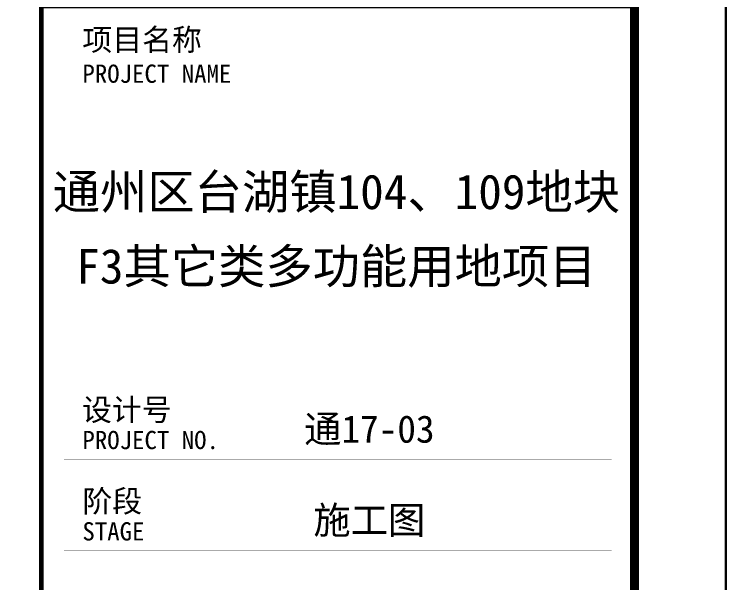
# Model space of a CAD drawing. Extents: x 776418 to 2076422, y -1170708 to 498544.
# Drawn here: x 984735 to 992531, y -1050477 to -1044251 of the extents above; entities that cross this region are included whole.
import ezdxf
from ezdxf.enums import TextEntityAlignment as Align

# ---------------------------------------------------------------- set-up
doc = ezdxf.new("R2010")
doc.units = 0
doc.header["$LTSCALE"] = 1000
doc.header["$MEASUREMENT"] = 0
doc.layers.get('0').update_dxf_attribs({"linetype": 'CONTINUOUS'})
for name, color, linetype in [('DIM-动力', 3, 'CONTINUOUS'), ('SHEET_LINE', 6, 'CONTINUOUS'), ('SHEET_TEXT', 7, 'CONTINUOUS'), ('TEL_TITLE', 7, 'CONTINUOUS'), ('WIRE-通讯', 4, 'CONTINUOUS'), ('字', 7, 'CONTINUOUS')]:
    doc.layers.add(name, color=color, linetype=linetype)
doc.styles.add('华文细黑', font='STXIHEI.TTF')

# ---------------------------------------------------------------- blocks, each defined once
blk = doc.blocks.new('A$C00115E70')
at = {"layer": 'WIRE-通讯', "ltscale": 0.001}
blk.add_lwpolyline([(-84100, 59400), (0, 59400), (0, 0), (-84100, 0)], close=True, dxfattribs=at)
blk = doc.blocks.new('A$C51FB5BAD')
at = {"layer": 'SHEET_LINE', "const_width": 50}
blk.add_lwpolyline([(-6500, -57400), (0, -57400), (0, -6150), (-6500, -6150)], close=True, dxfattribs=at)
at = {"layer": 'SHEET_LINE', "const_width": 5}
for points in [[(-6250, -11113.48509076308), (-250, -11113.48509076308)], [(-6250, -12113.48509076308), (-250, -12113.48509076308)]]:
    blk.add_lwpolyline(points, dxfattribs=at)
at = {"layer": 'SHEET_TEXT', "style": '华文细黑'}
for s, height, p in [('项目名称', 240, (-6049.999999999534, -6399.667324020062)), ('PROJECT NAME', 200, (-6049.999999999534, -6792.131826491561)), ('设计号', 240, (-6054.465229523368, -10452.10351998219)), ('PROJECT NO.', 200, (-6049.999999999534, -10803.4513979461)), ('阶段', 240, (-6049.999999999534, -11453.08029625774)), ('STAGE', 200, (-6049.999999999534, -11803.4513979461))]:
    blk.add_text(s, height=height, dxfattribs=at).set_placement(p, align=Align.TOP_LEFT)
at = {"layer": '字', "width": 78154.15673822165, "attachment_point": 5, "style": '华文细黑'}
for s, insert, char_height in [('通州区台湖镇104、109地块', (-3266.510889182799, -8206.425747028086), 380), ('F3其它类多功能用地项目', (-3266.510889182799, -9022.525940421503), 380), ('通17-03', (-2905.68302814709, -10797.34190378175), 299.9999999999997), ('施工图', (-2905.68302814709, -11797.34190378175), 299.9999999999997)]:
    blk.add_mtext(s, dxfattribs=dict(at, insert=insert, char_height=char_height))

msp = doc.modelspace()

# ---------------------------------------------------------------- linework, layer by layer
at = {"layer": 'DIM-动力', "ltscale": 0.001}
msp.add_lwpolyline([(908431.4639519872, -1096410.235923385), (992531.4639519872, -1096410.235923385), (992531.4639519872, -1037010.235923385), (908431.4639519872, -1037010.235923385)], close=True, dxfattribs=at)
at = {"layer": 'TEL_TITLE'}
msp.add_lwpolyline([(908431.4639519872, -1096410.235923385), (992531.4639519872, -1096410.235923385), (992531.4639519872, -1037010.235923385), (908431.4639519872, -1037010.235923385)], close=True, dxfattribs=at)
at = {"layer": 'TEL_TITLE', "const_width": 100}
msp.add_lwpolyline([(910931.4639519872, -1095410.235923385), (991531.4639519872, -1095410.235923385), (991531.4639519872, -1038010.235923385), (910931.4639519872, -1038010.235923385)], close=True, dxfattribs=at)

# ---------------------------------------------------------------- block references
msp.add_blockref('A$C51FB5BAD', (991531.4639519872, -1038010.235923385))
at = {"layer": 'WIRE-通讯', "ltscale": 0.001}
msp.add_blockref('A$C00115E70', (992531.4639519872, -1096410.235923385), dxfattribs=at)

doc.saveas('drawing.dxf')
